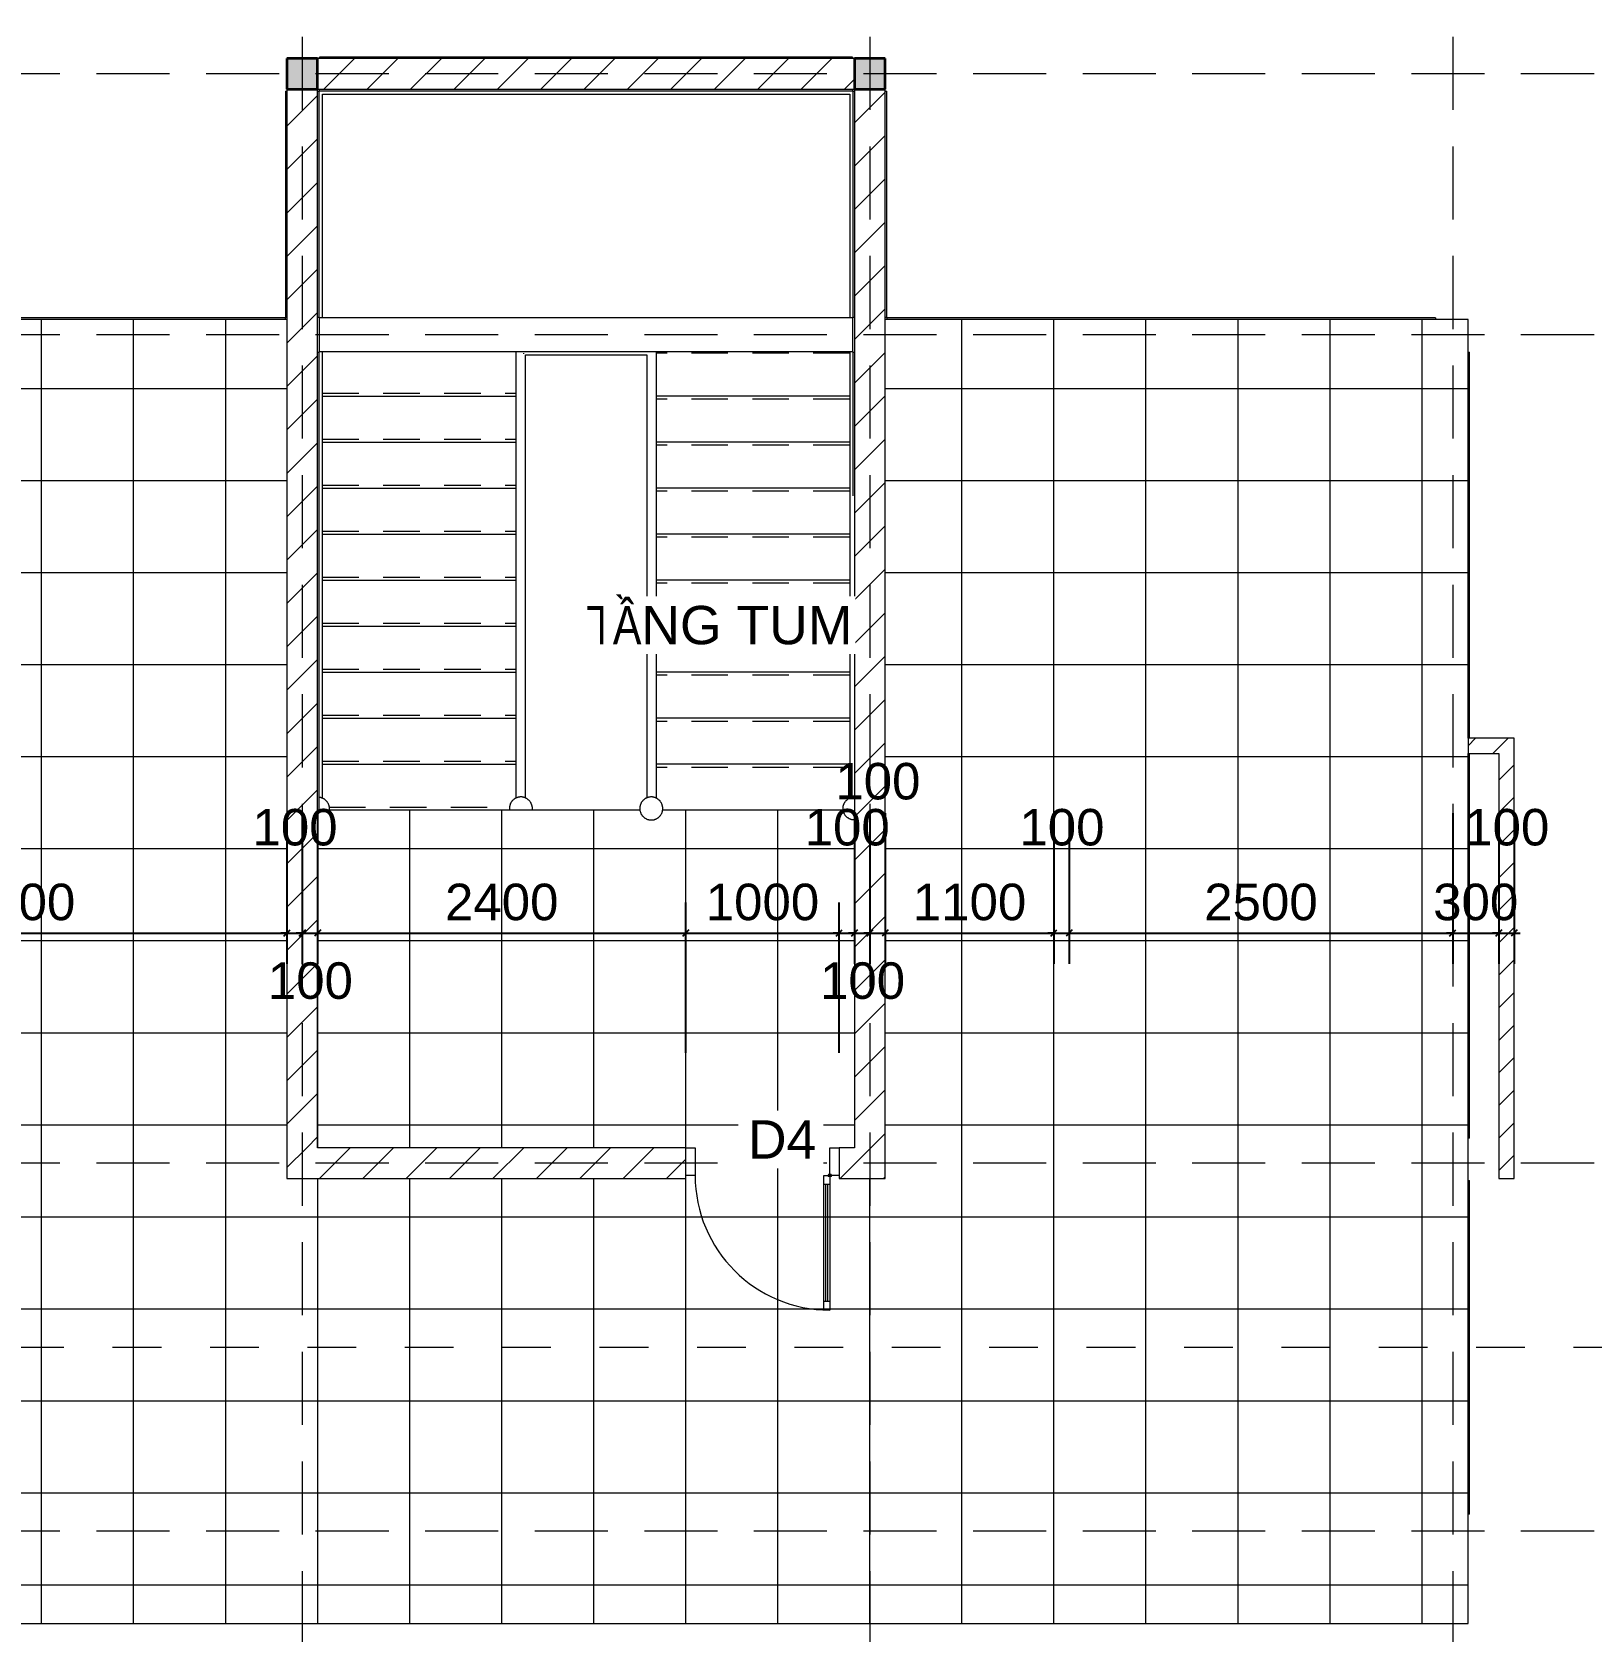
# Model space of a CAD drawing. Header units: millimetres. Extents: x -20510 to 108935, y -243239 to 20306.
# Drawn here: x 27888 to 38052, y -170250 to -159826 of the extents above; entities that cross this region are included whole.
import ezdxf

# ---------------------------------------------------------------- set-up
doc = ezdxf.new("R2010")
doc.units = ezdxf.units.MM
for name, pattern in [('Abgebrochen', [714.375, 476.25, -238.125]), ('Aligning Line', [635, 317.5, -317.5]), ('Hidden', [714.375, 476.25, -238.125]), ('Overhead', [396.875, 238.125, -158.75])]:
    doc.linetypes.add(name, pattern=pattern)
for name, color, linetype, lineweight in [('A-ANNO-DIMS', 1, 'Continuous', 9), ('A-DOOR', 2, 'Continuous', 18), ('A-FLOR-HRAL', 2, 'Continuous', 9), ('A-WALL', 7, 'Continuous', 25), ('A-WALL-PATT', 8, 'Continuous', 18), ('G-ANNO-SYMB', 6, 'Abgebrochen', 9), ('G-ANNO-TEXT', 2, 'Continuous', 9), ('S-BEAM', 7, 'Continuous', 9), ('S-COLS', 7, 'Continuous', 25), ('S-FNDN', 7, 'Continuous', 9), ('S-GRID', 1, 'Continuous', 9), ('S-STRS', 2, 'Continuous', 18)]:
    doc.layers.add(name, color=color, linetype=linetype, lineweight=lineweight)
doc.styles.add('Arial_2', font='arial.ttf', dxfattribs={"height": 300})
doc.styles.add('Arial_3', font='arial.ttf', dxfattribs={"width": 0.8, "height": 250})
doc.styles.add('Arial_5', font='arial.ttf', dxfattribs={"height": 238.125})
doc.dimstyles.new('SecretInternalLinAngDimStyle5p4736185', dxfattribs={"dimscale": 304.8, "dimtxt": 242.94927, "dimasz": 0.130208, "dimexe": 0.656168, "dimexo": 0.0625, "dimgap": 0.260417, "dimtad": 1, "dimdec": 0, "dimrnd": 100, "dimzin": 0, "dimdsep": 46, "dimtxsty": 'Arial_5', "dimblk1": 'OBLIQUE', "dimblk2": 'OBLIQUE', "dimsah": 1, "dimcen": 0.09, "dimdle": 0.492126, "dimazin": 0, "dimtfac": 1, "dimtdec": 4, "dimtix": 1, "dimtmove": 0, "dimatfit": 3, "dimfxl": 2.624672, "dimfxlon": 1, "dimtvp": 1, "dimtolj": 1, "dimtzin": 0, "dimarcsym": 2})
doc.dimstyles.new('SecretInternalLinAngDimStyle5p4736185_1', dxfattribs={"dimscale": 304.8, "dimtxt": 242.94927, "dimasz": 0.130208, "dimexe": 0.656168, "dimexo": 0.0625, "dimgap": 0.260417, "dimtad": 1, "dimdec": 0, "dimrnd": 100, "dimzin": 0, "dimdsep": 46, "dimtxsty": 'Arial_5', "dimblk1": 'OBLIQUE', "dimblk2": 'OBLIQUE', "dimsah": 1, "dimcen": 0.09, "dimdle": 0.492126, "dimazin": 0, "dimtfac": 1, "dimtdec": 4, "dimtix": 1, "dimtmove": 2, "dimatfit": 3, "dimfxl": 2.624672, "dimfxlon": 1, "dimtvp": 1, "dimtolj": 1, "dimtzin": 0, "dimarcsym": 2})
pattern_1 = [(45, (0, -175000), (-106.066, 106.066), [])]
pattern_2 = [(45, (0, -175000), (-141.4214, 141.4214), [])]

# ---------------------------------------------------------------- blocks, each defined once
blk = doc.blocks.new('Railing - 150mm-2368054-06_MẶT BẰNG TẦNG TUM')
at = {"layer": 'A-FLOR-HRAL', "flags": 128}
for points in [[(-74, 12), (-74, 10), (-75, 7), (-75, 4), (-75, 1), (-75, -2), (-75, -5), (-75, -8), (-74, -11), (-74, -14), (-73, -17), (-72, -20), (-71, -23), (-70, -26), (-69, -28), (-68, -31), (-67, -34), (-65, -37), (-64, -39), (-62, -42), (-61, -44), (-59, -47), (-57, -49), (-55, -51), (-53, -53), (-51, -55), (-48, -57), (-46, -59), (-44, -61), (-41, -63), (-39, -64), (-36, -66), (-33, -67), (-31, -68), (-28, -70), (-25, -71), (-22, -72), (-19, -72), (-16, -73), (-14, -74), (-11, -74), (-8, -75), (-5, -75), (-2, -75), (0, -75)], [(0, -75), (3, -75), (6, -75), (9, -74), (12, -74), (15, -74), (18, -73), (21, -72), (24, -71), (26, -70), (29, -69), (32, -68), (35, -67), (37, -65), (40, -64), (42, -62), (45, -60), (47, -58), (49, -56), (52, -54), (54, -52), (56, -50), (58, -48), (60, -45), (61, -43), (63, -41), (65, -38), (66, -35), (68, -33), (69, -30), (70, -27), (71, -24), (72, -22), (73, -19), (73, -16), (74, -13), (74, -10), (75, -7), (75, -4), (75, -1), (75, 2), (75, 5), (75, 8), (74, 11), (74, 12)]]:
    blk.add_lwpolyline(points, dxfattribs=at)
blk = doc.blocks.new('Railing - 150mm-2368385-06_MẶT BẰNG TẦNG TUM')
at = {"layer": 'A-FLOR-HRAL', "flags": 128}
for points in [[(0, 75), (-3, 75), (-6, 75), (-9, 74), (-12, 74), (-15, 74), (-18, 73), (-21, 72), (-24, 71), (-26, 70), (-29, 69), (-32, 68), (-35, 67), (-37, 65), (-40, 64), (-42, 62), (-45, 60), (-47, 58), (-49, 56), (-52, 54), (-54, 52), (-56, 50), (-58, 48), (-60, 45), (-61, 43), (-63, 41), (-65, 38), (-66, 35), (-68, 33), (-69, 30), (-70, 27), (-71, 24), (-72, 22), (-73, 19), (-73, 16), (-74, 13), (-74, 10), (-75, 7), (-75, 4), (-75, 1), (-75, -2), (-75, -5), (-75, -8), (-74, -11), (-74, -14), (-73, -17), (-72, -20), (-71, -23), (-70, -26), (-69, -28), (-68, -31), (-67, -34), (-65, -37), (-64, -39), (-62, -42), (-61, -44), (-59, -47), (-57, -49), (-55, -51), (-53, -53), (-51, -55), (-48, -57), (-46, -59), (-44, -61), (-41, -63), (-39, -64), (-36, -66), (-33, -67), (-31, -68), (-28, -70), (-25, -71), (-22, -72), (-19, -72), (-16, -73), (-14, -74), (-11, -74), (-8, -75), (-5, -75), (-2, -75), (0, -75)], [(0, -75), (3, -75), (6, -75), (9, -74), (12, -74), (15, -74), (18, -73), (21, -72), (24, -71), (26, -70), (29, -69), (32, -68), (35, -67), (37, -65), (40, -64), (42, -62), (45, -60), (47, -58), (49, -56), (52, -54), (54, -52), (56, -50), (58, -48), (60, -45), (61, -43), (63, -41), (65, -38), (66, -35), (68, -33), (69, -30), (70, -27), (71, -24), (72, -22), (73, -19), (73, -16), (74, -13), (74, -10), (75, -7), (75, -4), (75, -1), (75, 2), (75, 5), (75, 8), (74, 11), (74, 14), (73, 17), (72, 20), (71, 23), (70, 26), (69, 28), (68, 31), (67, 34), (65, 37), (64, 39), (62, 42), (61, 44), (59, 47), (57, 49), (55, 51), (53, 53), (51, 55), (48, 57), (46, 59), (44, 61), (41, 63), (39, 64), (36, 66), (33, 67), (31, 68), (28, 70), (25, 71), (22, 72), (19, 72), (16, 73), (14, 74), (11, 74), (8, 75), (5, 75), (2, 75), (0, 75)]]:
    blk.add_lwpolyline(points, dxfattribs=at)
blk = doc.blocks.new('Railing - Railing-2370599-06_MẶT BẰNG TẦNG TUM')
at = {"layer": 'A-FLOR-HRAL'}
for p, q in [((31044, 10181), (31044, 13090)), ((31095, 13075), (31095, 13080)), ((31105, 13070), (31895, 13070)), ((31105, 10181), (31105, 13070)), ((31895, 13070), (31895, 10400)), ((31956, 13090), (31956, 10400)), ((31895, 10400), (31895, 10181)), ((31956, 10400), (31956, 10181))]:
    blk.add_line(p, q, dxfattribs=at)
at = {"rotation": 180}
blk.add_blockref('Railing - 150mm-2368054-06_MẶT BẰNG TẦNG TUM', (31075, 10112), dxfattribs=at)
blk.add_blockref('Railing - 150mm-2368385-06_MẶT BẰNG TẦNG TUM', (31925, 10112))
blk = doc.blocks.new('Railing - 150mm-V1-06_MẶT BẰNG TẦNG TUM')
at = {"layer": 'A-FLOR-HRAL', "flags": 128}
blk.add_lwpolyline([(10, -74), (12, -74), (15, -74), (18, -73), (21, -72), (24, -71), (26, -70), (29, -69), (32, -68), (35, -67), (37, -65), (40, -64), (42, -62), (45, -60), (47, -58), (49, -56), (52, -54), (54, -52), (56, -50), (58, -48), (60, -45), (61, -43), (63, -41), (65, -38), (66, -35), (68, -33), (69, -30), (70, -27), (71, -24), (72, -22), (73, -19), (73, -16), (74, -13), (74, -10), (75, -7), (75, -4), (75, -1), (75, 2), (75, 5), (75, 8), (74, 11), (74, 12)], dxfattribs=at)
blk = doc.blocks.new('Railing - 150mm-V2-06_MẶT BẰNG TẦNG TUM')
at = {"layer": 'A-FLOR-HRAL', "flags": 128}
blk.add_lwpolyline([(0, -75), (3, -75), (6, -75), (9, -74), (12, -74), (15, -74), (18, -73), (21, -72), (24, -71), (26, -70), (29, -69), (32, -68), (35, -67), (37, -65), (40, -64), (42, -62), (45, -60), (47, -58), (49, -56), (52, -54), (54, -52), (56, -50), (58, -48), (60, -45), (61, -43), (63, -41), (65, -38), (66, -35), (68, -33), (69, -30), (70, -27), (71, -24), (72, -22), (73, -19), (73, -16), (74, -13), (74, -10), (75, -7), (75, -4), (75, -1), (75, 2), (75, 5), (75, 8), (74, 11), (74, 14), (73, 17), (72, 20), (71, 23), (70, 26), (69, 28), (68, 31), (67, 34), (65, 37), (64, 39), (62, 42), (61, 44), (59, 47), (57, 49), (55, 51), (53, 53), (51, 55), (48, 57), (46, 59), (44, 61), (41, 63), (39, 64), (36, 66), (33, 67), (31, 68), (28, 70), (25, 71), (22, 72), (19, 72), (16, 73), (14, 74), (11, 74), (8, 75), (5, 75), (2, 75), (0, 75)], dxfattribs=at)
blk = doc.blocks.new('Railing - Railing-2370603-06_MẶT BẰNG TẦNG TUM')
at = {"layer": 'A-FLOR-HRAL'}
for p, q in [((29781, 14769), (33219, 14769)), ((29781, 13310), (29781, 14769)), ((33219, 14769), (33219, 13400)), ((33219, 13400), (33219, 13310)), ((29781, 10181), (29781, 13090)), ((33219, 13090), (33219, 10400)), ((33219, 10400), (33219, 10181))]:
    blk.add_line(p, q, dxfattribs=at)
at = {"extrusion": (0, 0, -1), "zscale": -1, "rotation": 180}
blk.add_blockref('Railing - 150mm-V1-06_MẶT BẰNG TẦNG TUM', (-29750, 10112), dxfattribs=at)
at = {"extrusion": (0, 0, -1), "zscale": -1}
blk.add_blockref('Railing - 150mm-V2-06_MẶT BẰNG TẦNG TUM', (-33250, 10112), dxfattribs=at)
blk = doc.blocks.new('CỬA 1 CÁNH EROWINDOW_có ô chết_ - D4_1000x2200-2368989-06_MẶT BẰNG TẦNG TUM')
at = {"layer": 'A-DOOR'}
for p, q in [((-439, 958), (-399, 958)), ((-439, 80), (-439, 958)), ((-399, 958), (-399, 900)), ((-399, 958), (-399, 80)), ((-399, 900), (-439, 900)), ((-424, 138), (-424, 900)), ((-414, 900), (-414, 138)), ((-399, 138), (-439, 138)), ((-500, -100), (-500, 80)), ((-500, 80), (-439, 80)), ((-439, 80), (-439, -100)), ((-399, 80), (-439, 80)), ((439, -100), (439, 80)), ((439, 80), (500, 80)), ((500, 80), (500, -100)), ((-439, -100), (-500, -100)), ((500, -100), (439, -100))]:
    blk.add_line(p, q, dxfattribs=at)
blk.add_circle((-439, 80), 10, dxfattribs=at)
blk.add_arc((-439, 80), 878, 0, 90, dxfattribs=at)
blk = doc.blocks.new('M_Concrete-Rectangular-Column - COT200X200-2391841-06_MẶT BẰNG TẦNG TUM')
at = {"layer": 'S-COLS', "lineweight": 35}
blk.add_hatch(color=256, dxfattribs=at).paths.add_polyline_path([(100, -100), (100, 100), (-100, 100), (-100, -100)])
for p, q in [((100, 100), (-100, 100)), ((-100, 100), (-100, -100)), ((100, -100), (100, 100)), ((-100, -100), (100, -100))]:
    blk.add_line(p, q, dxfattribs=at)
blk = doc.blocks.new('_Oblique')
at = {"color": 0, "linetype": 'ByBlock', "lineweight": -2}
blk.add_line((-0.5, -0.5), (0.5, 0.5), dxfattribs=at)
blk = doc.blocks.new('DIMBLOCK82-06_MẶT BẰNG TẦNG TUM')
at = {"layer": 'A-ANNO-DIMS', "color": 0, "lineweight": -2, "transparency": 16777216}
for p, q in [((26050, -164919), (26050, -165900)), ((29550, -164919), (29550, -165900)), ((25900, -165700), (29700, -165700))]:
    blk.add_line(p, q, dxfattribs=at)
at = {"layer": 'Defpoints', "color": 0, "transparency": 16777216}
for p in [(26050, -164900), (29550, -164900), (29550, -165700)]:
    blk.add_point(p, dxfattribs=at)
at = {"layer": 'A-ANNO-DIMS', "color": 0, "lineweight": -2, "transparency": 16777216, "xscale": 39.6875, "yscale": 39.6875, "zscale": 39.6875, "rotation": 180}
blk.add_blockref('_Oblique', (26050, -165700), dxfattribs=at)
at = {"layer": 'A-ANNO-DIMS', "color": 0, "lineweight": -2, "transparency": 16777216, "xscale": 39.6875, "yscale": 39.6875, "zscale": 39.6875}
blk.add_blockref('_Oblique', (29550, -165700), dxfattribs=at)
at = {"layer": 'A-ANNO-DIMS', "color": 0, "transparency": 16777216, "insert": (27800, -165499), "char_height": 238.1, "width": 879.1, "attachment_point": 5, "style": 'Arial_5'}
blk.add_mtext('\\A1;3500', dxfattribs=at)
blk = doc.blocks.new('DIMBLOCK83-06_MẶT BẰNG TẦNG TUM')
at = {"layer": 'A-ANNO-DIMS', "color": 0, "lineweight": -2, "transparency": 16777216}
for p, q in [((29550, -164919), (29550, -165900)), ((29650, -164919), (29650, -165900)), ((29550, -165700), (29510, -165700)), ((29550, -165700), (29650, -165700)), ((29650, -165700), (29690, -165700))]:
    blk.add_line(p, q, dxfattribs=at)
at = {"layer": 'Defpoints', "color": 0, "transparency": 16777216}
for p in [(29550, -164900), (29650, -164900), (29650, -165700)]:
    blk.add_point(p, dxfattribs=at)
at = {"layer": 'A-ANNO-DIMS', "color": 0, "lineweight": -2, "transparency": 16777216, "xscale": 39.6875, "yscale": 39.6875, "zscale": 39.6875}
blk.add_blockref('_Oblique', (29550, -165700), dxfattribs=at)
at = {"layer": 'A-ANNO-DIMS', "color": 0, "lineweight": -2, "transparency": 16777216, "xscale": 39.6875, "yscale": 39.6875, "zscale": 39.6875, "rotation": 180}
blk.add_blockref('_Oblique', (29650, -165700), dxfattribs=at)
at = {"layer": 'A-ANNO-DIMS', "color": 0, "transparency": 16777216, "insert": (29325, -164891), "char_height": 238.1, "width": 659.33, "attachment_point": 1, "line_spacing_factor": 0.941778, "style": 'Arial_5'}
blk.add_mtext('\\A1;100', dxfattribs=at)
blk = doc.blocks.new('DIMBLOCK84-06_MẶT BẰNG TẦNG TUM')
at = {"layer": 'A-ANNO-DIMS', "color": 0, "lineweight": -2, "transparency": 16777216}
for p, q in [((29650, -164919), (29650, -165900)), ((29750, -164919), (29750, -165900)), ((29650, -165700), (29610, -165700)), ((29650, -165700), (29750, -165700)), ((29750, -165700), (29790, -165700))]:
    blk.add_line(p, q, dxfattribs=at)
at = {"layer": 'Defpoints', "color": 0, "transparency": 16777216}
for p in [(29650, -164900), (29750, -164900), (29750, -165700)]:
    blk.add_point(p, dxfattribs=at)
at = {"layer": 'A-ANNO-DIMS', "color": 0, "lineweight": -2, "transparency": 16777216, "xscale": 39.6875, "yscale": 39.6875, "zscale": 39.6875}
blk.add_blockref('_Oblique', (29650, -165700), dxfattribs=at)
at = {"layer": 'A-ANNO-DIMS', "color": 0, "lineweight": -2, "transparency": 16777216, "xscale": 39.6875, "yscale": 39.6875, "zscale": 39.6875, "rotation": 180}
blk.add_blockref('_Oblique', (29750, -165700), dxfattribs=at)
at = {"layer": 'A-ANNO-DIMS', "color": 0, "transparency": 16777216, "insert": (29425, -165891), "char_height": 238.1, "width": 659.33, "attachment_point": 1, "line_spacing_factor": 0.941778, "style": 'Arial_5'}
blk.add_mtext('\\A1;100', dxfattribs=at)
blk = doc.blocks.new('DIMBLOCK85-06_MẶT BẰNG TẦNG TUM')
at = {"layer": 'A-ANNO-DIMS', "color": 0, "lineweight": -2, "transparency": 16777216}
for p, q in [((29750, -164919), (29750, -165900)), ((32150, -166481), (32150, -165500)), ((29600, -165700), (32300, -165700))]:
    blk.add_line(p, q, dxfattribs=at)
at = {"layer": 'Defpoints', "color": 0, "transparency": 16777216}
for p in [(29750, -164900), (32150, -165700), (32150, -166500)]:
    blk.add_point(p, dxfattribs=at)
at = {"layer": 'A-ANNO-DIMS', "color": 0, "lineweight": -2, "transparency": 16777216, "xscale": 39.6875, "yscale": 39.6875, "zscale": 39.6875, "rotation": 180}
blk.add_blockref('_Oblique', (29750, -165700), dxfattribs=at)
at = {"layer": 'A-ANNO-DIMS', "color": 0, "lineweight": -2, "transparency": 16777216, "xscale": 39.6875, "yscale": 39.6875, "zscale": 39.6875}
blk.add_blockref('_Oblique', (32150, -165700), dxfattribs=at)
at = {"layer": 'A-ANNO-DIMS', "color": 0, "transparency": 16777216, "insert": (30950, -165499), "char_height": 238.1, "width": 879.1, "attachment_point": 5, "style": 'Arial_5'}
blk.add_mtext('\\A1;2400', dxfattribs=at)
blk = doc.blocks.new('DIMBLOCK86-06_MẶT BẰNG TẦNG TUM')
at = {"layer": 'A-ANNO-DIMS', "color": 0, "lineweight": -2, "transparency": 16777216}
for p, q in [((32150, -166481), (32150, -165500)), ((33150, -166481), (33150, -165500)), ((32000, -165700), (33300, -165700))]:
    blk.add_line(p, q, dxfattribs=at)
at = {"layer": 'Defpoints', "color": 0, "transparency": 16777216}
for p in [(33150, -165700), (32150, -166500), (33150, -166500)]:
    blk.add_point(p, dxfattribs=at)
at = {"layer": 'A-ANNO-DIMS', "color": 0, "lineweight": -2, "transparency": 16777216, "xscale": 39.6875, "yscale": 39.6875, "zscale": 39.6875, "rotation": 180}
blk.add_blockref('_Oblique', (32150, -165700), dxfattribs=at)
at = {"layer": 'A-ANNO-DIMS', "color": 0, "lineweight": -2, "transparency": 16777216, "xscale": 39.6875, "yscale": 39.6875, "zscale": 39.6875}
blk.add_blockref('_Oblique', (33150, -165700), dxfattribs=at)
at = {"layer": 'A-ANNO-DIMS', "color": 0, "transparency": 16777216, "insert": (32650, -165499), "char_height": 238.1, "width": 879.1, "attachment_point": 5, "style": 'Arial_5'}
blk.add_mtext('\\A1;1000', dxfattribs=at)
blk = doc.blocks.new('DIMBLOCK87-06_MẶT BẰNG TẦNG TUM')
at = {"layer": 'A-ANNO-DIMS', "color": 0, "lineweight": -2, "transparency": 16777216}
for p, q in [((33250, -164919), (33250, -165900)), ((33150, -166481), (33150, -165500)), ((33150, -165700), (33110, -165700)), ((33150, -165700), (33250, -165700)), ((33250, -165700), (33290, -165700))]:
    blk.add_line(p, q, dxfattribs=at)
at = {"layer": 'Defpoints', "color": 0, "transparency": 16777216}
for p in [(33250, -164900), (33250, -165700), (33150, -166500)]:
    blk.add_point(p, dxfattribs=at)
at = {"layer": 'A-ANNO-DIMS', "color": 0, "lineweight": -2, "transparency": 16777216, "xscale": 39.6875, "yscale": 39.6875, "zscale": 39.6875}
blk.add_blockref('_Oblique', (33150, -165700), dxfattribs=at)
at = {"layer": 'A-ANNO-DIMS', "color": 0, "lineweight": -2, "transparency": 16777216, "xscale": 39.6875, "yscale": 39.6875, "zscale": 39.6875, "rotation": 180}
blk.add_blockref('_Oblique', (33250, -165700), dxfattribs=at)
at = {"layer": 'A-ANNO-DIMS', "color": 0, "transparency": 16777216, "insert": (32925, -164891), "char_height": 238.1, "width": 659.33, "attachment_point": 1, "line_spacing_factor": 0.941778, "style": 'Arial_5'}
blk.add_mtext('\\A1;100', dxfattribs=at)
blk = doc.blocks.new('DIMBLOCK88-06_MẶT BẰNG TẦNG TUM')
at = {"layer": 'A-ANNO-DIMS', "color": 0, "lineweight": -2, "transparency": 16777216}
for p, q in [((33250, -164919), (33250, -165900)), ((33350, -164919), (33350, -165900)), ((33250, -165700), (33210, -165700)), ((33250, -165700), (33350, -165700)), ((33350, -165700), (33390, -165700))]:
    blk.add_line(p, q, dxfattribs=at)
at = {"layer": 'Defpoints', "color": 0, "transparency": 16777216}
for p in [(33250, -164900), (33350, -164900), (33350, -165700)]:
    blk.add_point(p, dxfattribs=at)
at = {"layer": 'A-ANNO-DIMS', "color": 0, "lineweight": -2, "transparency": 16777216, "xscale": 39.6875, "yscale": 39.6875, "zscale": 39.6875}
blk.add_blockref('_Oblique', (33250, -165700), dxfattribs=at)
at = {"layer": 'A-ANNO-DIMS', "color": 0, "lineweight": -2, "transparency": 16777216, "xscale": 39.6875, "yscale": 39.6875, "zscale": 39.6875, "rotation": 180}
blk.add_blockref('_Oblique', (33350, -165700), dxfattribs=at)
at = {"layer": 'A-ANNO-DIMS', "color": 0, "transparency": 16777216, "insert": (33025, -165891), "char_height": 238.1, "width": 659.33, "attachment_point": 1, "line_spacing_factor": 0.941778, "style": 'Arial_5'}
blk.add_mtext('\\A1;100', dxfattribs=at)
blk = doc.blocks.new('DIMBLOCK89-06_MẶT BẰNG TẦNG TUM')
at = {"layer": 'A-ANNO-DIMS', "color": 0, "lineweight": -2, "transparency": 16777216}
for p, q in [((33350, -164919), (33350, -165900)), ((33450, -164919), (33450, -165900)), ((33350, -165700), (33310, -165700)), ((33350, -165700), (33450, -165700)), ((33450, -165700), (33490, -165700))]:
    blk.add_line(p, q, dxfattribs=at)
at = {"layer": 'Defpoints', "color": 0, "transparency": 16777216}
for p in [(33350, -164900), (33450, -164900), (33450, -165700)]:
    blk.add_point(p, dxfattribs=at)
at = {"layer": 'A-ANNO-DIMS', "color": 0, "lineweight": -2, "transparency": 16777216, "xscale": 39.6875, "yscale": 39.6875, "zscale": 39.6875}
blk.add_blockref('_Oblique', (33350, -165700), dxfattribs=at)
at = {"layer": 'A-ANNO-DIMS', "color": 0, "lineweight": -2, "transparency": 16777216, "xscale": 39.6875, "yscale": 39.6875, "zscale": 39.6875, "rotation": 180}
blk.add_blockref('_Oblique', (33450, -165700), dxfattribs=at)
at = {"layer": 'A-ANNO-DIMS', "color": 0, "transparency": 16777216, "insert": (33125, -164591), "char_height": 238.1, "width": 659.33, "attachment_point": 1, "line_spacing_factor": 0.941778, "style": 'Arial_5'}
blk.add_mtext('\\A1;100', dxfattribs=at)
blk = doc.blocks.new('DIMBLOCK90-06_MẶT BẰNG TẦNG TUM')
at = {"layer": 'A-ANNO-DIMS', "color": 0, "lineweight": -2, "transparency": 16777216}
for p, q in [((33450, -164919), (33450, -165900)), ((34550, -164919), (34550, -165900)), ((33300, -165700), (34700, -165700))]:
    blk.add_line(p, q, dxfattribs=at)
at = {"layer": 'Defpoints', "color": 0, "transparency": 16777216}
for p in [(33450, -164900), (34550, -164900), (34550, -165700)]:
    blk.add_point(p, dxfattribs=at)
at = {"layer": 'A-ANNO-DIMS', "color": 0, "lineweight": -2, "transparency": 16777216, "xscale": 39.6875, "yscale": 39.6875, "zscale": 39.6875, "rotation": 180}
blk.add_blockref('_Oblique', (33450, -165700), dxfattribs=at)
at = {"layer": 'A-ANNO-DIMS', "color": 0, "lineweight": -2, "transparency": 16777216, "xscale": 39.6875, "yscale": 39.6875, "zscale": 39.6875}
blk.add_blockref('_Oblique', (34550, -165700), dxfattribs=at)
at = {"layer": 'A-ANNO-DIMS', "color": 0, "transparency": 16777216, "insert": (34000, -165499), "char_height": 238.1, "width": 879.1, "attachment_point": 5, "style": 'Arial_5'}
blk.add_mtext('\\A1;1100', dxfattribs=at)
blk = doc.blocks.new('DIMBLOCK91-06_MẶT BẰNG TẦNG TUM')
at = {"layer": 'A-ANNO-DIMS', "color": 0, "lineweight": -2, "transparency": 16777216}
for p, q in [((34550, -164919), (34550, -165900)), ((34650, -164919), (34650, -165900)), ((34550, -165700), (34510, -165700)), ((34550, -165700), (34650, -165700)), ((34650, -165700), (34690, -165700))]:
    blk.add_line(p, q, dxfattribs=at)
at = {"layer": 'Defpoints', "color": 0, "transparency": 16777216}
for p in [(34550, -164900), (34650, -164900), (34650, -165700)]:
    blk.add_point(p, dxfattribs=at)
at = {"layer": 'A-ANNO-DIMS', "color": 0, "lineweight": -2, "transparency": 16777216, "xscale": 39.6875, "yscale": 39.6875, "zscale": 39.6875}
blk.add_blockref('_Oblique', (34550, -165700), dxfattribs=at)
at = {"layer": 'A-ANNO-DIMS', "color": 0, "lineweight": -2, "transparency": 16777216, "xscale": 39.6875, "yscale": 39.6875, "zscale": 39.6875, "rotation": 180}
blk.add_blockref('_Oblique', (34650, -165700), dxfattribs=at)
at = {"layer": 'A-ANNO-DIMS', "color": 0, "transparency": 16777216, "insert": (34325, -164891), "char_height": 238.1, "width": 659.33, "attachment_point": 1, "line_spacing_factor": 0.941778, "style": 'Arial_5'}
blk.add_mtext('\\A1;100', dxfattribs=at)
blk = doc.blocks.new('DIMBLOCK92-06_MẶT BẰNG TẦNG TUM')
at = {"layer": 'A-ANNO-DIMS', "color": 0, "lineweight": -2, "transparency": 16777216}
for p, q in [((34650, -164919), (34650, -165900)), ((37150, -164919), (37150, -165900)), ((34500, -165700), (37300, -165700))]:
    blk.add_line(p, q, dxfattribs=at)
at = {"layer": 'Defpoints', "color": 0, "transparency": 16777216}
for p in [(34650, -164900), (37150, -164900), (37150, -165700)]:
    blk.add_point(p, dxfattribs=at)
at = {"layer": 'A-ANNO-DIMS', "color": 0, "lineweight": -2, "transparency": 16777216, "xscale": 39.6875, "yscale": 39.6875, "zscale": 39.6875, "rotation": 180}
blk.add_blockref('_Oblique', (34650, -165700), dxfattribs=at)
at = {"layer": 'A-ANNO-DIMS', "color": 0, "lineweight": -2, "transparency": 16777216, "xscale": 39.6875, "yscale": 39.6875, "zscale": 39.6875}
blk.add_blockref('_Oblique', (37150, -165700), dxfattribs=at)
at = {"layer": 'A-ANNO-DIMS', "color": 0, "transparency": 16777216, "insert": (35900, -165499), "char_height": 238.1, "width": 879.1, "attachment_point": 5, "style": 'Arial_5'}
blk.add_mtext('\\A1;2500', dxfattribs=at)
blk = doc.blocks.new('DIMBLOCK93-06_MẶT BẰNG TẦNG TUM')
at = {"layer": 'A-ANNO-DIMS', "color": 0, "lineweight": -2, "transparency": 16777216}
for p, q in [((37150, -164919), (37150, -165900)), ((37450, -164919), (37450, -165900)), ((37150, -165700), (37110, -165700)), ((37150, -165700), (37450, -165700)), ((37450, -165700), (37490, -165700))]:
    blk.add_line(p, q, dxfattribs=at)
at = {"layer": 'Defpoints', "color": 0, "transparency": 16777216}
for p in [(37150, -164900), (37450, -164900), (37450, -165700)]:
    blk.add_point(p, dxfattribs=at)
at = {"layer": 'A-ANNO-DIMS', "color": 0, "lineweight": -2, "transparency": 16777216, "xscale": 39.6875, "yscale": 39.6875, "zscale": 39.6875}
blk.add_blockref('_Oblique', (37150, -165700), dxfattribs=at)
at = {"layer": 'A-ANNO-DIMS', "color": 0, "lineweight": -2, "transparency": 16777216, "xscale": 39.6875, "yscale": 39.6875, "zscale": 39.6875, "rotation": 180}
blk.add_blockref('_Oblique', (37450, -165700), dxfattribs=at)
at = {"layer": 'A-ANNO-DIMS', "color": 0, "transparency": 16777216, "insert": (37300, -165499), "char_height": 238.1, "width": 659.33, "attachment_point": 5, "style": 'Arial_5'}
blk.add_mtext('\\A1;300', dxfattribs=at)
blk = doc.blocks.new('DIMBLOCK94-06_MẶT BẰNG TẦNG TUM')
at = {"layer": 'A-ANNO-DIMS', "color": 0, "lineweight": -2, "transparency": 16777216}
for p, q in [((37450, -164919), (37450, -165900)), ((37550, -164919), (37550, -165900)), ((37450, -165700), (37410, -165700)), ((37450, -165700), (37550, -165700)), ((37550, -165700), (37590, -165700))]:
    blk.add_line(p, q, dxfattribs=at)
at = {"layer": 'Defpoints', "color": 0, "transparency": 16777216}
for p in [(37450, -164900), (37550, -164900), (37550, -165700)]:
    blk.add_point(p, dxfattribs=at)
at = {"layer": 'A-ANNO-DIMS', "color": 0, "lineweight": -2, "transparency": 16777216, "xscale": 39.6875, "yscale": 39.6875, "zscale": 39.6875}
blk.add_blockref('_Oblique', (37450, -165700), dxfattribs=at)
at = {"layer": 'A-ANNO-DIMS', "color": 0, "lineweight": -2, "transparency": 16777216, "xscale": 39.6875, "yscale": 39.6875, "zscale": 39.6875, "rotation": 180}
blk.add_blockref('_Oblique', (37550, -165700), dxfattribs=at)
at = {"layer": 'A-ANNO-DIMS', "color": 0, "transparency": 16777216, "insert": (37225, -164891), "char_height": 238.1, "width": 659.33, "attachment_point": 1, "line_spacing_factor": 0.941778, "style": 'Arial_5'}
blk.add_mtext('\\A1;100', dxfattribs=at)

msp = doc.modelspace()

# ---------------------------------------------------------------- hatches: boundary and pattern name
at = {"layer": 'A-WALL-PATT', "lineweight": 9}
h = msp.add_hatch(dxfattribs=at)
h.set_pattern_fill('FP_2', color=256, style=0, pattern_type=2)
h.set_pattern_definition(pattern_2)
h.paths.add_polyline_path([(33250, -160200), (33250, -160000), (29750, -160000), (29750, -160200), (32123, -160200)])
h = msp.add_hatch(dxfattribs=at)
h.set_pattern_fill('FP_2', color=256, style=0, pattern_type=2)
h.set_pattern_definition(pattern_2)
h.paths.add_polyline_path([(29550, -167100), (29750, -167100), (29750, -160200), (29550, -160200), (29550, -165663.6)])
h = msp.add_hatch(dxfattribs=at)
h.set_pattern_fill('FP_2', color=256, style=0, pattern_type=2)
h.set_pattern_definition(pattern_2)
h.paths.add_polyline_path([(33450, -167300), (33450, -160200), (33250, -160200), (33250, -167300)])
h = msp.add_hatch(dxfattribs=at)
h.set_pattern_fill('FP_1', color=256, style=0, pattern_type=2)
h.set_pattern_definition(pattern_1)
h.paths.add_polyline_path([(37450, -164530), (37450, -164430), (37250, -164430), (37250, -164530)])
h = msp.add_hatch(dxfattribs=at)
h.set_pattern_fill('FP_1', color=256, style=0, pattern_type=2)
h.set_pattern_definition(pattern_1)
h.paths.add_polyline_path([(37550, -167300), (37550, -164430), (37450, -164430), (37450, -167300)])
h = msp.add_hatch(dxfattribs=at)
h.set_pattern_fill('FP_2', color=256, style=0, pattern_type=2)
h.set_pattern_definition(pattern_2)
h.paths.add_polyline_path([(33150, -167300), (33250, -167300), (33250, -167100), (33150, -167100)])
h.paths.add_polyline_path([(30216.8, -167300), (32150, -167300), (32150, -167100), (29550, -167100), (29550, -167300)])
at = {"layer": 'S-FNDN'}
h = msp.add_hatch(dxfattribs=at)
h.set_pattern_fill('FP_3', color=256, style=0, pattern_type=2)
h.set_pattern_definition([(0, (20750, -167550), (0, 600), []), (90, (20750, -167550), (-600, 4e-14), [])])
h.paths.add_polyline_path([(16873.4, -175100), (26650, -175100), (26650, -170200), (37250, -170200), (37250, -161700), (33450, -161700), (33450, -167300), (33150, -167300), (33150, -167100), (33250, -167100), (33249.6, -164962.3), (33232.2, -164960), (33218.4, -164955.4), (33207.3, -164948.4), (33198.4, -164941.4), (33188.7, -164929.7), (33179.7, -164912.4), (33174.7, -164900), (31998.8, -164901.1), (31996.7, -164908.7), (31991.5, -164920.8), (31981.1, -164936.8), (31974, -164943.8), (31955.8, -164955.8), (31941, -164960.5), (31925.4, -164962.3), (31903.7, -164958.8), (31889.2, -164952.6), (31878, -164945), (31867.3, -164934), (31858, -164919.4), (31853.1, -164905.6), (31852.1, -164900), (29750, -164900), (29750, -167100), (32150, -167100), (32150, -167300), (29550, -167300), (29550, -161700), (8150, -161700), (8150, -160000), (4250, -160000), (4250, -165435.3), (4589.3, -165435.3), (4589.3, -165585.5), (4250, -165585.5), (4250, -170200), (11050, -170200), (11050, -175100)])
h.paths.add_polyline_path([(5650, -165300), (5650, -161900), (6750, -161900), (6750, -165300)])

# ---------------------------------------------------------------- linework, layer by layer
at = {"layer": 'A-WALL', "lineweight": 18}
for p, q in [((33250, -160000), (29750, -160000)), ((29550, -160200), (29550, -167300)), ((29750, -160200), (33250, -160200)), ((29750, -167100), (29750, -160200)), ((33250, -160200), (33250, -167100)), ((33450, -167300), (33450, -160200)), ((37550, -164430), (37250, -164430)), ((37250, -164430), (37250, -164530)), ((37550, -167300), (37550, -164430)), ((37250, -164530), (37450, -164530)), ((37450, -164530), (37450, -167300)), ((32150, -167100), (29750, -167100)), ((32150, -167300), (32150, -167100)), ((33250, -167100), (33150, -167100)), ((33150, -167100), (33150, -167300)), ((29550, -167300), (32150, -167300)), ((33150, -167300), (33450, -167300)), ((37450, -167300), (37550, -167300))]:
    msp.add_line(p, q, dxfattribs=at)
at = {"layer": 'G-ANNO-SYMB', "linetype": 'Aligning Line'}
msp.add_line((-7146.6, -168400), (41465.8, -168400), dxfattribs=at)
at = {"layer": 'S-BEAM'}
for p, q in [((29762.7, -160000), (29762.7, -159990)), ((33237.3, -159990), (29762.7, -159990)), ((33237.3, -159990), (33237.3, -160000)), ((29540, -160212.7), (29550, -160212.7)), ((29540, -160212.7), (29540, -161687.3)), ((29750, -160212.7), (29760, -160212.7)), ((29760, -161687.3), (29760, -160212.7)), ((29762.7, -160210), (29762.7, -160200)), ((29762.7, -160210), (33237.3, -160210)), ((33237.3, -160200), (33237.3, -160210)), ((33240, -160212.7), (33250, -160212.7)), ((33240, -160212.7), (33240, -161687.3)), ((33450, -160212.7), (33460, -160212.7)), ((33460, -161687.3), (33460, -160212.7)), ((29537.3, -161690), (26162.7, -161690)), ((29537.3, -161690), (29537.3, -161700)), ((29550, -161687.3), (29540, -161687.3)), ((29760, -161687.3), (29750, -161687.3)), ((29762.7, -161910), (29762.7, -161690)), ((33237.3, -161690), (29762.7, -161690)), ((33237.3, -161690), (33237.3, -161910)), ((33250, -161687.3), (33240, -161687.3)), ((33460, -161687.3), (33450, -161687.3)), ((33462.7, -161700), (33462.7, -161690)), ((37037.3, -161690), (33462.7, -161690)), ((37037.3, -161690), (37037.3, -161700)), ((29750, -161912.7), (29760, -161912.7)), ((29760, -164900), (29760, -161912.7)), ((29762.7, -161910), (33237.3, -161910)), ((33240, -161912.7), (33250, -161912.7)), ((33240, -161912.7), (33240, -162850.5)), ((37250, -161912.7), (37260, -161912.7)), ((37260, -164430), (37260, -161912.7)), ((37260, -167037.3), (37260, -164530)), ((37260, -167037.3), (37250, -167037.3)), ((37250, -167312.7), (37260, -167312.7)), ((37260, -169487.3), (37260, -167312.7)), ((37260, -169487.3), (37250, -169487.3))]:
    msp.add_line(p, q, dxfattribs=at)
at = {"layer": 'S-FNDN'}
for p, q in [((29550, -161700), (8150, -161700)), ((37250, -161700), (33450, -161700)), ((37250, -164430), (37250, -161700)), ((37250, -170200), (37250, -164530)), ((31852.1, -164900), (29750, -164900)), ((33176.1, -164900), (31998.9, -164900)), ((26650, -170200), (37250, -170200))]:
    msp.add_line(p, q, dxfattribs=at)
at = {"layer": 'S-GRID', "linetype": 'Hidden'}
for p, q in [((29650, -157000), (29650, -178000)), ((33350, -157000), (33350, -178000)), ((37150, -157000), (37150, -178000)), ((39500, -160100), (-3000, -160100)), ((39500, -161800), (-3000, -161800)), ((39500, -167200), (-3000, -167200)), ((39500, -169600), (-3000, -169600))]:
    msp.add_line(p, q, dxfattribs=at)
at = {"layer": 'S-STRS', "linetype": 'Overhead', "lineweight": 9}
for p, q in [((33218.9, -161920), (31956.1, -161920)), ((29781.1, -162180), (31043.9, -162180)), ((33218.9, -162220), (31956.1, -162220)), ((29781.1, -162480), (31043.9, -162480)), ((33218.9, -162520), (31956.1, -162520)), ((29781.1, -162780), (31043.9, -162780)), ((33218.9, -162820), (31956.1, -162820)), ((29781.1, -163080), (31043.9, -163080)), ((33218.9, -163120), (31956.1, -163120)), ((29781.1, -163380), (31043.9, -163380)), ((33218.9, -163420), (31956.1, -163420)), ((29781.1, -163680), (31043.9, -163680)), ((33218.9, -163720), (31956.1, -163720)), ((29781.1, -163980), (31043.9, -163980)), ((33218.9, -164020), (31956.1, -164020)), ((29781.1, -164280), (31043.9, -164280)), ((33218.9, -164320), (31956.1, -164320)), ((29781.1, -164580), (31043.9, -164580)), ((33218.9, -164620), (31956.1, -164620)), ((29824.2, -164880), (31000.8, -164880))]:
    msp.add_line(p, q, dxfattribs=at)
at = {"layer": 'S-STRS'}
for p, q in [((29781.1, -162200), (31043.9, -162200)), ((33218.9, -162200), (31956.1, -162200)), ((29781.1, -162500), (31043.9, -162500)), ((33218.9, -162500), (31956.1, -162500)), ((29781.1, -162800), (31043.9, -162800)), ((33218.9, -162800), (31956.1, -162800)), ((29781.1, -163100), (31043.9, -163100)), ((33218.9, -163100), (31956.1, -163100)), ((29781.1, -163400), (31043.9, -163400)), ((33218.9, -163400), (31956.1, -163400)), ((29781.1, -163700), (31043.9, -163700)), ((33218.9, -163700), (31956.1, -163700)), ((29781.1, -164000), (31043.9, -164000)), ((33218.9, -164000), (31956.1, -164000)), ((29781.1, -164300), (31043.9, -164300)), ((33218.9, -164300), (31956.1, -164300)), ((29781.1, -164600), (31043.9, -164600)), ((33218.9, -164600), (31956.1, -164600)), ((33176.1, -164900), (31998.9, -164900))]:
    msp.add_line(p, q, dxfattribs=at)

# ---------------------------------------------------------------- block references
at = {"layer": 'A-DOOR', "rotation": 180}
msp.add_blockref('CỬA 1 CÁNH EROWINDOW_có ô chết_ - D4_1000x2200-2368989-06_MẶT BẰNG TẦNG TUM', (32650, -167200), dxfattribs=at)
at = {"layer": 'A-FLOR-HRAL'}
for name in ['Railing - Railing-2370603-06_MẶT BẰNG TẦNG TUM', 'Railing - Railing-2370599-06_MẶT BẰNG TẦNG TUM']:
    msp.add_blockref(name, (0, -175000), dxfattribs=at)
at = {"layer": 'S-COLS', "lineweight": 35}
for p in [(29650, -160100), (33350, -160100)]:
    msp.add_blockref('M_Concrete-Rectangular-Column - COT200X200-2391841-06_MẶT BẰNG TẦNG TUM', p, dxfattribs=at)

# ---------------------------------------------------------------- dimensions: what is measured, and where the dimension line sits
at = {"layer": 'A-ANNO-DIMS'}
for base, p1, p2, override, picture, middle in [((33450, -165700), (33350, -164900), (33450, -164900), {"dimpost": '<>', "dimfxl": 100}, 'DIMBLOCK89-06_MẶT BẰNG TẦNG TUM', (33454.9, -164749.6)), ((29650, -165700), (29550, -164900), (29650, -164900), {"dimpost": '<>', "dimfxl": 100}, 'DIMBLOCK83-06_MẶT BẰNG TẦNG TUM', (29654.9, -165049.6)), ((29750, -165700), (29650, -164900), (29750, -164900), {"dimpost": '<>', "dimfxl": 100}, 'DIMBLOCK84-06_MẶT BẰNG TẦNG TUM', (29754.9, -166049.6)), ((33250, -165700), (33150, -166500), (33250, -164900), {"dimpost": '<>', "dimfxl": 1603.121954}, 'DIMBLOCK87-06_MẶT BẰNG TẦNG TUM', (33254.9, -165049.6)), ((33350, -165700), (33250, -164900), (33350, -164900), {"dimpost": '<>', "dimfxl": 100}, 'DIMBLOCK88-06_MẶT BẰNG TẦNG TUM', (33354.9, -166049.6)), ((34650, -165700), (34550, -164900), (34650, -164900), {"dimpost": '<>', "dimfxl": 100}, 'DIMBLOCK91-06_MẶT BẰNG TẦNG TUM', (34654.9, -165049.6)), ((37550, -165700), (37450, -164900), (37550, -164900), {"dimpost": '<>', "dimfxl": 100}, 'DIMBLOCK94-06_MẶT BẰNG TẦNG TUM', (37554.9, -165049.6))]:
    dim = msp.add_linear_dim(base=base, p1=p1, p2=p2, dimstyle='SecretInternalLinAngDimStyle5p4736185_1', override=override, dxfattribs=at)
    dim.commit()
    dim.dimension.update_dxf_attribs({"geometry": picture, "text_midpoint": middle, "dimtype": 160})
for base, p1, p2, override, picture, middle in [((29550, -165700), (26050, -164900), (29550, -164900), {"dimpost": '<>', "dimfxl": 3500}, 'DIMBLOCK82-06_MẶT BẰNG TẦNG TUM', (27800, -165499)), ((32150, -165700), (29750, -164900), (32150, -166500), {"dimpost": '<>', "dimfxl": 2884.44102}, 'DIMBLOCK85-06_MẶT BẰNG TẦNG TUM', (30950, -165499)), ((34550, -165700), (33450, -164900), (34550, -164900), {"dimpost": '<>', "dimfxl": 1100}, 'DIMBLOCK90-06_MẶT BẰNG TẦNG TUM', (34000, -165499)), ((37150, -165700), (34650, -164900), (37150, -164900), {"dimpost": '<>', "dimfxl": 2500}, 'DIMBLOCK92-06_MẶT BẰNG TẦNG TUM', (35900, -165499)), ((37450, -165700), (37150, -164900), (37450, -164900), {"dimpost": '<>', "dimfxl": 300}, 'DIMBLOCK93-06_MẶT BẰNG TẦNG TUM', (37300, -165499)), ((33150, -165700), (32150, -166500), (33150, -166500), {"dimpost": '<>', "dimfxl": 1000}, 'DIMBLOCK86-06_MẶT BẰNG TẦNG TUM', (32650, -165499))]:
    dim = msp.add_linear_dim(base=base, p1=p1, p2=p2, dimstyle='SecretInternalLinAngDimStyle5p4736185', override=override, dxfattribs=at)
    dim.commit()
    dim.dimension.update_dxf_attribs({"geometry": picture, "text_midpoint": middle})

# ---------------------------------------------------------------- next in the draw order: texts
at = {"layer": 'G-ANNO-TEXT', "color": 7, "char_height": 250, "attachment_point": 1, "style": 'Arial_2', "bg_fill": 3, "box_fill_scale": 1.25, "bg_fill_color": 9, "bg_fill_true_color": 13158600, "bg_fill_transparency": 0}
for s, insert, width in [('T', (31500, -163567.5), 211.645), ('D4', (32555, -166920.5), 429.704)]:
    msp.add_mtext(s, dxfattribs=dict(at, insert=insert, width=width))

# ---------------------------------------------------------------- next in the draw order: texts
at = {"layer": 'G-ANNO-TEXT', "color": 7, "insert": (31674.6, -163567.5), "char_height": 250, "width": 224.472, "attachment_point": 1, "style": 'Arial_3', "bg_fill": 3, "box_fill_scale": 1.25, "bg_fill_color": 9, "bg_fill_true_color": 13158600, "bg_fill_transparency": 0}
msp.add_mtext('\\fArial|b0|i0|c254|p34|;\\W.8;Ầ', dxfattribs=at)

# ---------------------------------------------------------------- next in the draw order: texts
at = {"layer": 'G-ANNO-TEXT', "color": 7, "insert": (31859.8, -163567.5), "char_height": 250, "width": 1334.008, "attachment_point": 1, "style": 'Arial_2', "bg_fill": 3, "box_fill_scale": 1.25, "bg_fill_color": 9, "bg_fill_true_color": 13158600, "bg_fill_transparency": 0}
msp.add_mtext('NG TUM', dxfattribs=at)

doc.saveas('drawing.dxf')
